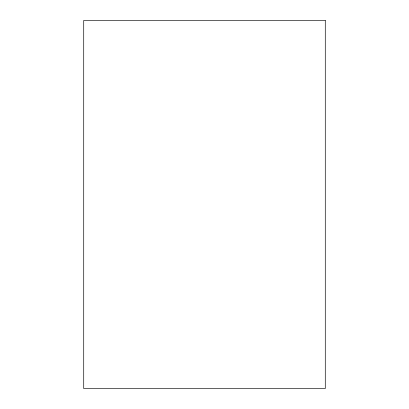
<?xml version="1.0" encoding="UTF-8"?>
<svg xmlns="http://www.w3.org/2000/svg" width="409" height="409" viewBox="0 0 409 409"><rect width="100%" height="100%" fill="white"/><g stroke="black" fill="none" stroke-linecap="round" stroke-linejoin="round"><path stroke-width="0.61" d="M325.283 20.45L83.717 20.45L83.717 388.55L325.283 388.55L325.283 20.45"/></g></svg>
